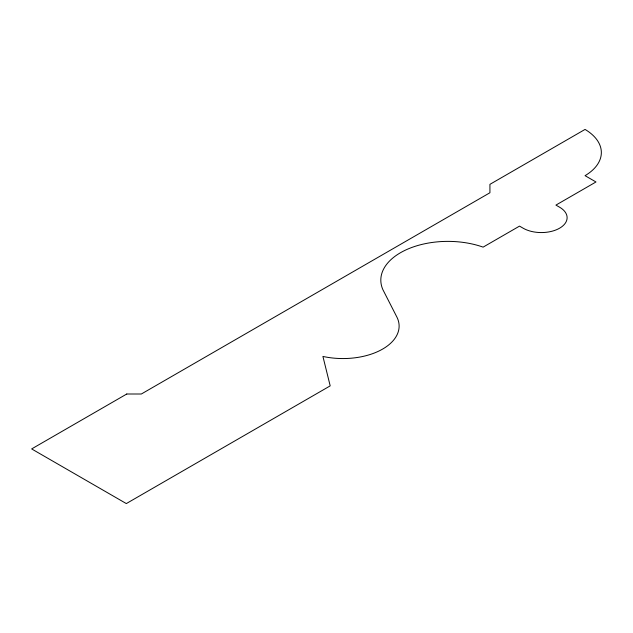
<?xml version="1.0" encoding="UTF-8"?>
<svg xmlns="http://www.w3.org/2000/svg" width="633" height="633" viewBox="0 0 633 633"><rect width="100%" height="100%" fill="white"/><g stroke="black" fill="none" stroke-linecap="round" stroke-linejoin="round"><path stroke-width="0.95" d="M126.774 394.003L31.65 448.924L126.315 503.575L330.197 385.869L322.917 356.434A56.202 32.449 0 0 0 380.955 350.002A56.202 32.449 0 0 0 396.923 317.141L382.87 289.629A67.106 38.74 0 0 1 408.206 248.896A67.106 38.74 0 0 1 483.114 247.131L519.519 226.116L523.159 228.212A25.747 14.86 0 0 0 559.572 228.212A25.747 14.86 0 0 0 559.572 207.197L555.924 205.092L595.977 181.972L585.05 175.665A57.358 33.114 0 0 0 585.05 129.425L489.926 184.345L489.926 192.749L141.341 394.003L126.774 394.003"/></g></svg>
